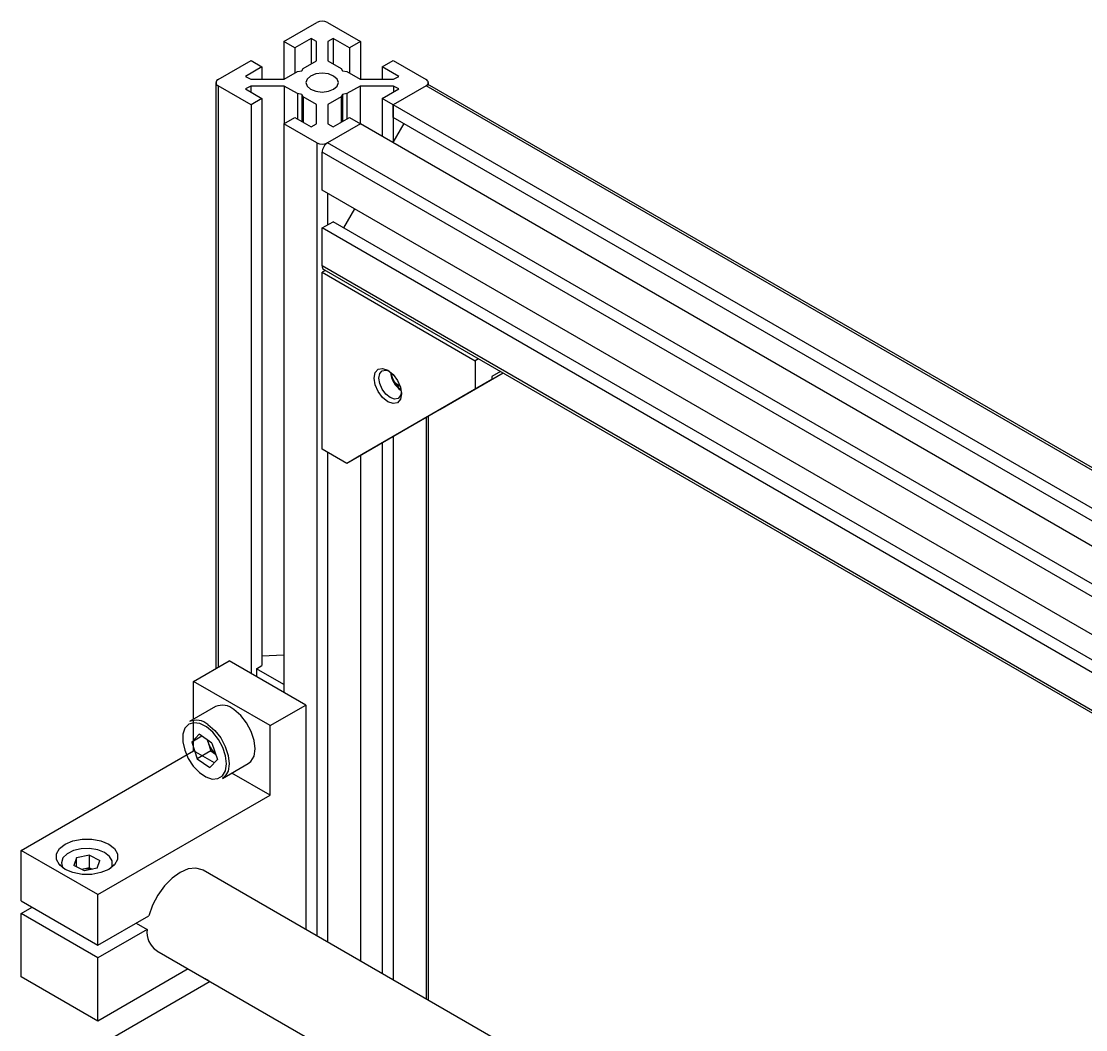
# Model space of a CAD drawing. Header units: millimetres. Extents: x 55 to 11032, y -227 to 3957.
# Drawn here: x 10630.6 to 10768.2, y 1888.7 to 2019 of the extents above; entities that cross this region are included whole.
import ezdxf

# ---------------------------------------------------------------- set-up
doc = ezdxf.new("R2010")
doc.units = ezdxf.units.MM
doc.header["$LTSCALE"] = 0.7
doc.layers.get('0').update_dxf_attribs({"color": 255})

msp = doc.modelspace()

# ---------------------------------------------------------------- linework, layer by layer
at = {"color": 7, "linetype": 'Continuous', "lineweight": 25}
for p, q in [((10664.578, 2016.4), (10668.821, 2018.85)), ((10670.235, 2018.85), (10674.478, 2016.4)), ((10665.992, 2015.584), (10664.578, 2016.4)), ((10664.578, 2016.4), (10664.578, 2011.527)), ((10668.114, 2016.809), (10665.992, 2015.584)), ((10668.778, 2016.425), (10668.114, 2016.809)), ((10668.114, 2016.809), (10668.114, 2013.543)), ((10668.778, 2013.926), (10668.778, 2016.425)), ((10670.942, 2016.809), (10670.278, 2016.425)), ((10670.278, 2016.425), (10670.278, 2013.926)), ((10673.064, 2015.584), (10670.942, 2016.809)), ((10670.942, 2016.809), (10670.942, 2013.543)), ((10674.478, 2016.4), (10673.064, 2015.584)), ((10674.478, 2016.4), (10674.478, 2011.527)), ((10665.992, 2015.584), (10665.992, 2012.318)), ((10673.064, 2015.584), (10673.064, 2012.318)), ((10656.093, 2011.502), (10660.336, 2013.951)), ((10661.75, 2013.135), (10659.629, 2011.91)), ((10660.336, 2013.951), (10661.75, 2013.135)), ((10661.75, 2013.135), (10661.75, 2011.527)), ((10667.067, 2012.939), (10668.778, 2013.926)), ((10670.278, 2013.926), (10671.989, 2012.939)), ((10677.306, 2013.135), (10678.72, 2013.951)), ((10679.428, 2011.91), (10677.306, 2013.135)), ((10677.306, 2013.135), (10677.306, 2011.527)), ((10678.72, 2013.951), (10682.963, 2011.502)), ((10659.629, 2011.91), (10660.293, 2011.527)), ((10664.621, 2011.527), (10666.332, 2012.514)), ((10666.332, 2012.514), (10666.912, 2012.604)), ((10666.912, 2012.604), (10667.067, 2012.939)), ((10671.989, 2012.939), (10672.144, 2012.604)), ((10672.144, 2012.604), (10672.724, 2012.514)), ((10672.724, 2012.514), (10674.435, 2011.527)), ((10678.763, 2011.527), (10679.428, 2011.91)), ((10655.8, 2011.094), (10655.8, 1935.395)), ((10660.336, 2008.236), (10656.093, 2010.686)), ((10660.293, 2010.661), (10659.629, 2010.277)), ((10659.629, 2010.277), (10661.75, 2009.053)), ((10660.293, 2011.527), (10664.621, 2011.527)), ((10664.621, 2010.661), (10660.293, 2010.661)), ((10660.293, 2010.661), (10660.293, 2009.894)), ((10666.332, 2009.673), (10664.621, 2010.661)), ((10664.621, 2010.661), (10664.621, 2005.812)), ((10674.435, 2010.661), (10672.724, 2009.673)), ((10674.435, 2011.527), (10678.763, 2011.527)), ((10678.763, 2010.661), (10674.435, 2010.661)), ((10674.435, 2010.661), (10674.435, 2005.812)), ((10677.306, 2009.053), (10679.428, 2010.277)), ((10682.963, 2010.686), (10678.72, 2008.236)), ((10679.428, 2010.277), (10678.763, 2010.661)), ((10678.763, 2010.661), (10678.763, 2009.894)), ((10965.806, 1847.404), (10682.963, 2010.686)), ((10683.256, 2010.781), (10683.256, 2011.094)), ((10966.162, 1847.536), (10683.463, 2010.735)), ((10661.75, 2009.053), (10660.336, 2008.236)), ((10661.75, 2009.053), (10661.75, 1935.768)), ((10666.912, 2009.583), (10666.332, 2009.673)), ((10666.332, 2009.673), (10666.332, 2006.407)), ((10667.067, 2009.249), (10666.912, 2009.583)), ((10666.912, 2009.583), (10666.912, 2006.073)), ((10668.778, 2008.261), (10667.067, 2009.249)), ((10667.067, 2009.249), (10667.067, 2005.983)), ((10671.989, 2009.249), (10670.278, 2008.261)), ((10672.144, 2009.583), (10671.989, 2009.249)), ((10671.989, 2009.249), (10671.989, 2005.983)), ((10672.724, 2009.673), (10672.144, 2009.583)), ((10672.144, 2009.583), (10672.144, 2006.073)), ((10672.724, 2009.673), (10672.724, 2006.407)), ((10678.72, 2008.236), (10677.306, 2009.053)), ((10677.306, 2009.053), (10677.306, 2004.154)), ((10660.336, 2008.236), (10660.336, 1934.748)), ((10668.778, 2005.762), (10668.778, 2008.261)), ((10670.278, 2008.261), (10670.278, 2005.762)), ((10678.72, 2008.236), (10678.72, 2003.387)), ((10961.563, 1844.955), (10678.72, 2008.236)), ((10678.72, 2006.603), (10678.72, 2008.236)), ((10664.578, 2005.787), (10665.992, 2006.603)), ((10665.992, 2006.603), (10668.114, 2005.379)), ((10670.942, 2005.379), (10673.064, 2006.603)), ((10673.064, 2006.603), (10674.478, 2005.787)), ((10961.563, 1843.322), (10678.72, 2006.603)), ((10668.821, 2003.338), (10664.578, 2005.787)), ((10664.578, 2005.787), (10664.578, 1932.298)), ((10668.114, 2005.379), (10668.778, 2005.762)), ((10674.478, 2005.787), (10670.235, 2003.338)), ((10670.278, 2005.762), (10670.942, 2005.379)), ((10957.32, 1842.505), (10674.478, 2005.787)), ((10678.699, 2003.35), (10680.113, 2005.799)), ((10952.371, 1838.831), (10669.528, 2002.113)), ((10669.528, 1997.214), (10669.528, 2002.113)), ((10953.078, 1840.056), (10670.235, 2003.338)), ((10952.371, 1833.932), (10669.528, 1997.214)), ((10672.335, 1992.327), (10673.75, 1994.777)), ((10669.528, 1992.315), (10670.942, 1993.131)), ((10952.785, 1830.427), (10670.942, 1993.131)), ((10952.371, 1829.033), (10669.528, 1992.315)), ((10669.528, 1987.415), (10669.528, 1992.315)), ((10952.371, 1824.134), (10669.528, 1987.415)), ((10669.735, 1986.958), (10952.578, 1823.676)), ((10669.942, 1986.838), (10669.528, 1986.599)), ((10669.528, 1963.736), (10669.528, 1986.599)), ((10669.528, 1986.599), (10689.327, 1975.169)), ((10689.741, 1975.408), (10689.327, 1975.169)), ((10689.327, 1975.169), (10689.327, 1971.495)), ((10692.925, 1973.57), (10684.731, 1968.838)), ((10692.925, 1973.57), (10686.852, 1970.063)), ((10692.57, 1973.775), (10691.448, 1973.128)), ((10691.448, 1973.128), (10691.448, 1972.719)), ((10691.448, 1972.719), (10674.831, 1963.123)), ((10678.946, 1972.302), (10679.583, 1971.934)), ((10679.287, 1971.825), (10679.532, 1971.964)), ((10691.448, 1972.719), (10689.327, 1971.495)), ((10689.327, 1971.495), (10672.71, 1961.899)), ((10686.852, 1970.063), (10684.731, 1968.838)), ((10683.256, 1892.519), (10683.256, 1967.988)), ((10684.731, 1968.838), (10684.729, 1968.839)), ((10678.72, 1965.369), (10678.72, 1895.138)), ((10672.71, 1961.899), (10669.528, 1963.736)), ((10677.306, 1964.553), (10677.306, 1895.954)), ((10674.831, 1963.123), (10672.71, 1961.899)), ((10674.478, 1962.919), (10674.478, 1897.587)), ((10652.911, 1933.727), (10657.507, 1936.38)), ((10667.407, 1930.666), (10657.507, 1936.38)), ((10661.75, 1937.03), (10664.578, 1937.178)), ((10661.043, 1935.36), (10661.75, 1935.768)), ((10664.578, 1933.319), (10661.043, 1935.36)), ((10661.043, 1935.36), (10661.043, 1934.339)), ((10662.811, 1928.012), (10652.911, 1933.727)), ((10652.911, 1928.837), (10652.911, 1933.727)), ((10655.736, 1930.468), (10652.377, 1928.529)), ((10662.811, 1928.012), (10667.407, 1930.666)), ((10667.407, 1930.666), (10667.407, 1901.669)), ((10652.911, 1924.745), (10652.911, 1928.711)), ((10662.811, 1919.03), (10662.811, 1928.012)), ((10652.665, 1925.877), (10653.624, 1926.898)), ((10653.995, 1926.645), (10652.665, 1925.877)), ((10655.285, 1925.766), (10653.624, 1926.898)), ((10652.665, 1925.877), (10653.366, 1923.726)), ((10654.663, 1926.19), (10654.783, 1925.822)), ((10654.783, 1925.822), (10655.133, 1924.746)), ((10655.285, 1925.766), (10655.986, 1923.615)), ((10630.637, 1911.887), (10652.911, 1924.745)), ((10655.593, 1923.197), (10652.911, 1924.745)), ((10655.133, 1924.746), (10653.366, 1923.726)), ((10653.366, 1923.726), (10655.026, 1922.594)), ((10655.986, 1923.615), (10655.026, 1922.594)), ((10655.133, 1924.746), (10655.755, 1924.322)), ((10656.627, 1921.167), (10659.986, 1923.106)), ((10662.811, 1919.03), (10657.868, 1921.884)), ((10640.537, 1906.172), (10662.811, 1919.03)), ((10630.637, 1905.354), (10630.637, 1911.887)), ((10640.537, 1906.172), (10630.637, 1911.887)), ((10639.455, 1911.259), (10637.781, 1910.923)), ((10639.455, 1911.259), (10640.797, 1910.59)), ((10639.455, 1909.626), (10639.455, 1911.259)), ((10635.622, 1910.09), (10635.622, 1909.952)), ((10635.632, 1909.943), (10635.622, 1910.09)), ((10637.781, 1910.923), (10637.448, 1909.917)), ((10638.79, 1909.248), (10637.448, 1909.917)), ((10637.781, 1909.752), (10637.781, 1910.923)), ((10640.464, 1909.585), (10640.797, 1910.59)), ((10642.622, 1910.09), (10642.613, 1909.943)), ((10642.622, 1909.952), (10642.622, 1910.09)), ((10638.618, 1909.458), (10638.441, 1909.422)), ((10638.618, 1909.458), (10638.45, 1909.418)), ((10639.455, 1909.626), (10638.618, 1909.458)), ((10640.464, 1909.585), (10638.79, 1909.248)), ((10639.455, 1909.626), (10639.804, 1909.452)), ((10937.157, 1745.945), (10654.143, 1909.326)), ((10640.537, 1899.64), (10640.537, 1906.172)), ((10630.637, 1905.354), (10640.537, 1899.64)), ((10630.637, 1903.721), (10632.052, 1904.538)), ((10640.537, 1898.006), (10630.637, 1903.721)), ((10630.637, 1895.556), (10630.637, 1903.721)), ((10640.537, 1899.64), (10647.143, 1903.453)), ((10646.901, 1901.68), (10640.537, 1898.006)), ((10645.486, 1902.497), (10646.901, 1901.68)), ((10648.143, 1898.933), (10927.622, 1737.594)), ((10640.537, 1889.841), (10640.537, 1898.006)), ((10652.215, 1896.583), (10640.537, 1889.841)), ((10640.537, 1889.841), (10630.637, 1895.556)), ((10655.046, 1894.949), (10633.819, 1882.695))]:
    msp.add_line(p, q, dxfattribs=at)
at = {"color": 8, "linetype": 'Continuous', "lineweight": 25}
for p, q in [((10656.093, 2010.686), (10656.093, 1935.564)), ((10668.821, 2003.338), (10668.821, 1900.852)), ((10670.235, 1996.806), (10670.235, 1992.723)), ((10682.963, 1967.819), (10682.963, 1892.688)), ((10670.235, 1963.327), (10670.235, 1900.036))]:
    msp.add_line(p, q, dxfattribs=at)
at = {"color": 7, "linetype": 'Continuous', "lineweight": 25, "flags": 128}
for points in [[(10668.043, 2011.951), (10667.588, 2011.558), (10667.428, 2011.094), (10667.588, 2010.63), (10668.043, 2010.236), (10668.724, 2009.974), (10669.528, 2009.881), (10670.332, 2009.974), (10671.013, 2010.236), (10671.468, 2010.63), (10671.628, 2011.094), (10671.468, 2011.558), (10671.013, 2011.951), (10670.332, 2012.214), (10669.528, 2012.306), (10668.724, 2012.214), (10668.043, 2011.951)], [(10678.013, 1969.861), (10677.337, 1970.406), (10676.763, 1971.18), (10676.38, 1972.064), (10676.246, 1972.922), (10676.38, 1973.626), (10676.763, 1974.067), (10677.337, 1974.178), (10678.013, 1973.943), (10678.69, 1973.397), (10679.263, 1972.624), (10679.647, 1971.74), (10679.781, 1970.881), (10679.647, 1970.178), (10679.263, 1969.737), (10678.69, 1969.625), (10678.013, 1969.861)], [(10678.319, 1970.391), (10677.76, 1970.842), (10677.286, 1971.482), (10676.969, 1972.212), (10676.858, 1972.922), (10676.969, 1973.504), (10677.286, 1973.869), (10677.76, 1973.961), (10678.174, 1973.842)], [(10679.774, 1971.071), (10679.67, 1970.653), (10679.353, 1970.289), (10678.879, 1970.196), (10678.319, 1970.391)], [(10659.986, 1923.106), (10660.318, 1923.371), (10660.719, 1924.065), (10660.866, 1925), (10660.745, 1926.095), (10660.369, 1927.251), (10659.769, 1928.366), (10659, 1929.34), (10658.13, 1930.088)], [(10654.579, 1927.853), (10653.737, 1928.28), (10652.948, 1928.394), (10652.281, 1928.183), (10651.796, 1927.667), (10651.535, 1926.892), (10651.522, 1925.925), (10651.759, 1924.854), (10652.223, 1923.774), (10652.875, 1922.78), (10653.655, 1921.96), (10654.494, 1921.388), (10655.319, 1921.114), (10656.056, 1921.163), (10656.638, 1921.531), (10657.015, 1922.184), (10657.153, 1923.065), (10657.04, 1924.095), (10656.686, 1925.183), (10656.122, 1926.232), (10655.398, 1927.149), (10654.579, 1927.853)], [(10654.771, 1928.149), (10655.642, 1927.401), (10656.411, 1926.427), (10657.01, 1925.312), (10657.387, 1924.156), (10657.507, 1923.062), (10657.36, 1922.126), (10656.959, 1921.432), (10656.627, 1921.167)], [(10654.692, 1926.17), (10654.715, 1926.065), (10654.783, 1925.822)], [(10641.951, 1909.438), (10640.938, 1909.013), (10639.748, 1908.79), (10638.497, 1908.79), (10637.306, 1909.013), (10636.294, 1909.438), (10635.558, 1910.022), (10635.172, 1910.709), (10635.172, 1911.432), (10635.558, 1912.119), (10636.294, 1912.703)], [(10636.294, 1912.703), (10637.306, 1913.128), (10638.497, 1913.351), (10639.748, 1913.351), (10640.938, 1913.128), (10641.951, 1912.703), (10642.686, 1912.119), (10643.073, 1911.432), (10643.073, 1910.709), (10642.686, 1910.022), (10641.951, 1909.438)], [(10654.143, 1909.326), (10654.036, 1909.383), (10653.187, 1909.603), (10652.213, 1909.488), (10651.174, 1909.046), (10650.133, 1908.305), (10649.154, 1907.308), (10648.296, 1906.118), (10647.612, 1904.806), (10647.143, 1903.453)], [(10654.063, 1895.516), (10654.368, 1895.326), (10654.588, 1895.213)], [(10654.773, 1895.106), (10654.547, 1895.223), (10654.412, 1895.302)]]:
    msp.add_lwpolyline(points, dxfattribs=at)
at = {"color": 8, "linetype": 'Continuous', "lineweight": 25, "flags": 128}
msp.add_lwpolyline([(10642.234, 1909.619), (10642.364, 1909.896), (10642.389, 1910.523), (10642.061, 1911.121), (10641.414, 1911.625), (10640.518, 1911.98), (10639.472, 1912.148), (10638.387, 1912.111), (10637.383, 1911.873), (10636.566, 1911.459), (10636.027, 1910.914), (10635.823, 1910.298), (10635.977, 1909.678), (10636.011, 1909.619)], dxfattribs=at)
at = {"color": 7, "linetype": 'Continuous', "lineweight": 25}
for centre, radius, start, end in [((10669.528, 2017.485), 1.537, 62.60967, 117.39033), ((10656.248, 2011.094), 0.437, 110.78342, 249.21658), ((10682.808, 2011.094), 0.437, 290.78342, 69.21658), ((10683.256, 2010.277), 0.503, 65.69288, 125.61758), ((10669.528, 2004.703), 1.537, 242.60967, 297.39033), ((10671.063, 2002.043), 1.537, 122.60548, 177.39452), ((10670.018, 1987.361), 0.493, 173.70115, 234.98667), ((10681.581, 1973.961), 3.222, 184.72288, 235.27174), ((10682.382, 1974.424), 4.042, 190.88882, 229.1058), ((10656.63, 1928.37), 2.28, 48.87245, 113.09773), ((10653.272, 1926.431), 2.28, 48.87245, 113.09773), ((10657.965, 1926.85), 3.345, 197.91109, 228.45491), ((10639.122, 1906.932), 2.576, 76.46851, 101.27999), ((10649.776, 1901.327), 2.897, 172.98666, 235.70116)]:
    msp.add_arc(centre, radius, start, end, dxfattribs=at)

doc.saveas('drawing.dxf')
